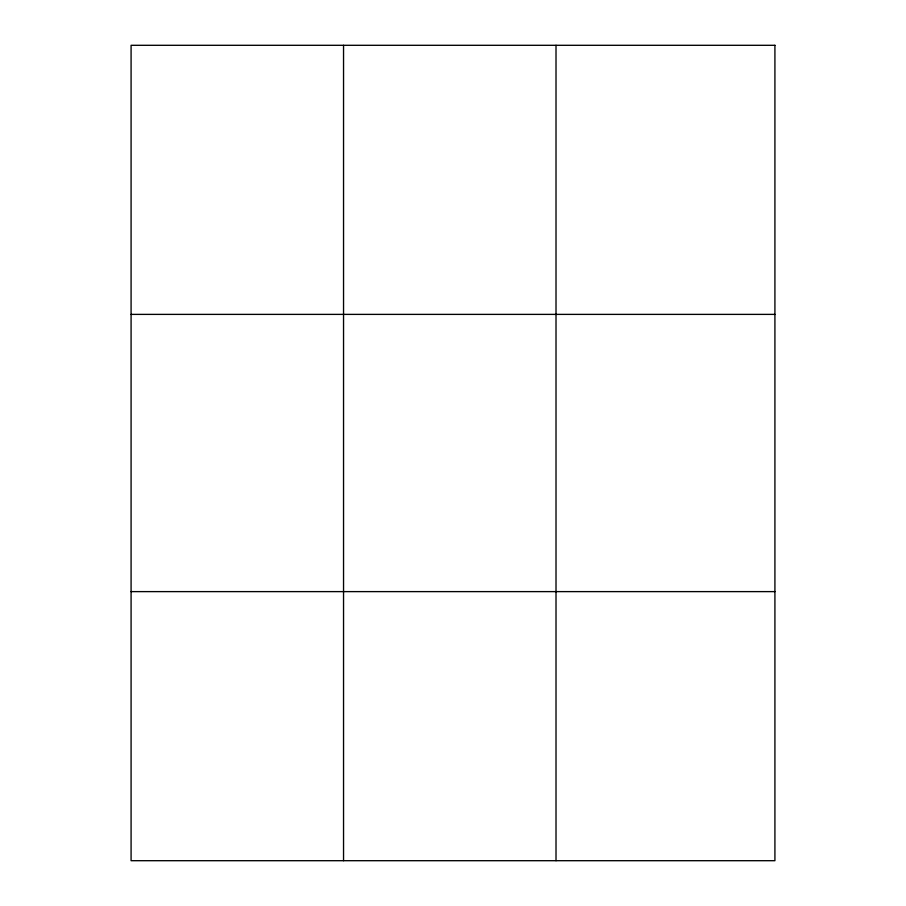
<?xml version="1.0" encoding="UTF-8"?>
<svg xmlns="http://www.w3.org/2000/svg" width="906" height="906" viewBox="0 0 906 906"><rect width="100%" height="100%" fill="white"/><g stroke="black" fill="none" stroke-linecap="round" stroke-linejoin="round"><path stroke-width="1.36" d="M343.544 860.7L343.544 45.3M556.012 860.7L556.012 45.3M131.087 314.382L774.913 314.382M131.087 591.618L774.913 591.618M774.913 45.3L774.913 860.7L131.087 860.7L131.087 45.3L774.913 45.3"/></g></svg>
